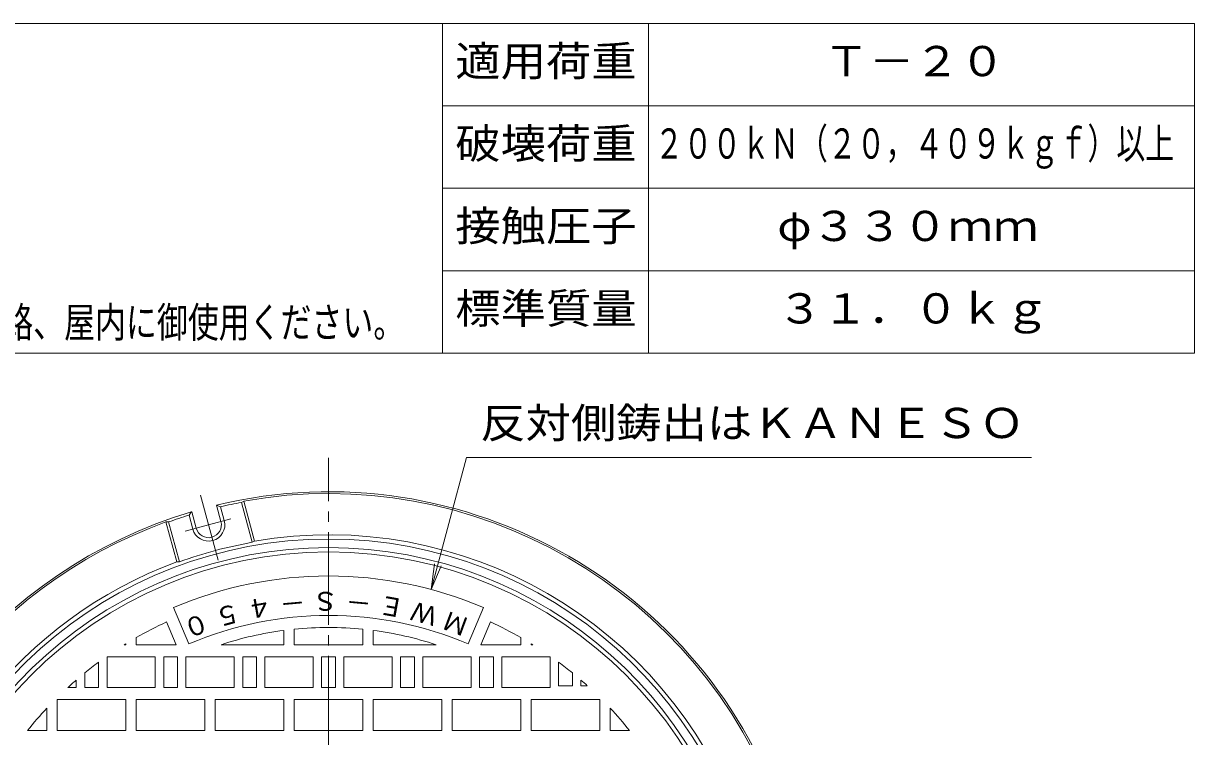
# Model space of a CAD drawing. Units: millimetres, scale not verified. Extents: x -589 to 461, y -801 to 845.
# Drawn here: x -221 to 461, y 429 to 845 of the extents above; entities that cross this region are included whole.
import ezdxf
from ezdxf.enums import TextEntityAlignment as Align

# ---------------------------------------------------------------- set-up
doc = ezdxf.new("R2010")
doc.units = ezdxf.units.MM
doc.header["$LTSCALE"] = 6
doc.linetypes.add('CHAIN2', pattern=[12, 9, -1, 1, -1])
for name, color, linetype, lineweight in [('1-1_1-1ﾚｲﾔ', 2, 'Continuous', 18), ('1-2_1-2ﾚｲﾔ', 3, 'Continuous', 18), ('1-4_1-4ﾚｲﾔ', 7, 'Continuous', 18), ('F-0_F-0ﾚｲﾔ', 7, 'Continuous', 18)]:
    doc.layers.add(name, color=color, linetype=linetype, lineweight=lineweight)
doc.layers.add('1-A', color=4, linetype='Continuous')
doc.layers.add('F-4_F-4ﾚｲﾔ', color=2, linetype='Continuous')
doc.styles.add('ＭＳ ゴシック', font='')
doc.styles.get('ＭＳ ゴシック').set_extended_font_data('MS Gothic')

msp = doc.modelspace()

# ---------------------------------------------------------------- linework, layer by layer
at = {"layer": '1-1_1-1ﾚｲﾔ', "linetype": 'CHAIN2'}
for p, q in [((-107.867, 532.086), (-118.014, 569.957)), ((-113.39, 552.698), (-127.016, 549.047)), ((-113.39, 552.698), (-100.351, 556.192))]:
    msp.add_line(p, q, dxfattribs=at)
at = {"layer": '1-1_1-1ﾚｲﾔ'}
for p, q in [((-94.115, 565.764), (-92.764, 566.519)), ((-86.528, 543.244), (-92.764, 566.519)), ((-123.223, 560.417), (-124.754, 558.402)), ((-120.635, 550.757), (-123.197, 560.322)), ((-106.146, 554.639), (-108.71, 564.204)), ((-106.372, 563.213), (-108.71, 564.204)), ((-104.214, 555.157), (-106.372, 563.213)), ((-87.881, 542.5), (-94.115, 565.764)), ((-138.163, 554.354), (-136.616, 554.376)), ((-131.926, 531.079), (-138.163, 554.354)), ((-130.382, 531.112), (-136.616, 554.376)), ((-122.566, 550.239), (-124.754, 558.402)), ((-87.881, 542.5), (-86.528, 543.244)), ((-131.926, 531.079), (-130.382, 531.112))]:
    msp.add_line(p, q, dxfattribs=at)
for centre, radius, start, end in [((-43.509, 291.898), 280.002, 16.56195, 103.46547), ((-43.509, 291.898), 279.002, 19.83176, 100.16846), ((-43.509, 291.898), 280.002, 106.56194, 176.8148), ((-43.509, 291.898), 278.502, 100.46941, 103.04529), ((-43.509, 291.898), 279.002, 109.83177, 176.70955), ((-43.509, 291.898), 278.502, 106.95486, 109.53085), ((-113.39, 552.698), 9.5, 195.00023, 14.9991), ((-113.39, 552.698), 7.5, 195.00029, 14.99944), ((-43.509, 291.898), 255, 20.28783, 99.71243), ((-43.509, 291.898), 252.5, 6.72353, 173.27647), ((-43.509, 291.898), 247.5, 6.72359, 173.27641), ((-43.509, 291.898), 254.5, 100.04103, 109.95918), ((-43.509, 291.898), 255, 110.28784, 173.2894)]:
    msp.add_arc(centre, radius, start, end, dxfattribs=at)
at = {"layer": '1-2_1-2ﾚｲﾔ', "linetype": 'CHAIN2'}
msp.add_line((-43.509, -9.514), (-43.509, 591.621), dxfattribs=at)
at = {"layer": '1-2_1-2ﾚｲﾔ'}
for p, q in [((-124.781, 483.364), (-133.767, 504.535)), ((37.764, 483.364), (46.751, 504.535)), ((-132.188, 482.899), (-137.824, 496.177)), ((-63.508, 491.901), (-63.508, 482.899)), ((-23.509, 491.901), (-23.509, 482.899)), ((45.171, 482.899), (50.807, 496.177)), ((-155.508, 487.042), (-155.508, 482.899)), ((68.492, 487.042), (68.492, 482.899)), ((-132.188, 482.899), (-155.508, 482.899)), ((-63.508, 482.899), (-23.509, 482.899)), ((45.171, 482.899), (68.492, 482.899)), ((-144.508, 475.899), (-144.508, 457.899)), ((-131.508, 475.899), (-131.508, 457.899)), ((-98.508, 475.899), (-126.508, 475.899)), ((-126.508, 475.899), (-126.508, 457.899)), ((-98.508, 475.899), (-98.508, 457.899)), ((-85.508, 475.899), (-85.508, 457.899)), ((-52.508, 475.899), (-80.508, 475.899)), ((-80.508, 475.899), (-80.508, 457.899)), ((-52.508, 475.899), (-52.508, 457.899)), ((-47.508, 475.899), (-39.508, 475.899)), ((-47.508, 475.899), (-47.508, 457.899)), ((-39.508, 475.899), (-39.508, 457.899)), ((-34.508, 475.899), (-6.508, 475.899)), ((-34.508, 475.899), (-34.508, 457.899)), ((-6.508, 475.899), (-6.508, 457.899)), ((-1.509, 475.899), (-1.509, 457.899)), ((11.492, 475.899), (39.492, 475.899)), ((11.492, 475.899), (11.492, 457.899)), ((39.492, 475.899), (39.492, 457.899)), ((44.492, 475.899), (44.492, 457.899)), ((57.492, 475.899), (57.492, 457.899)), ((90.491, 472.645), (90.491, 459.001)), ((-185.508, 466.43), (-185.508, 457.899)), ((98.491, 466.43), (98.491, 459.001)), ((-190.508, 457.899), (-195.393, 457.899)), ((-190.508, 462.24), (-190.508, 457.899)), ((-144.508, 457.899), (-172.508, 457.899)), ((-131.508, 457.899), (-139.509, 457.899)), ((-98.508, 457.899), (-126.508, 457.899)), ((-85.508, 457.899), (-93.508, 457.899)), ((-52.508, 457.899), (-80.508, 457.899)), ((-47.508, 457.899), (-39.508, 457.899)), ((-34.508, 457.899), (-6.508, 457.899)), ((-1.509, 457.899), (6.492, 457.899)), ((11.492, 457.899), (39.492, 457.899)), ((44.492, 457.899), (52.492, 457.899)), ((57.492, 457.899), (85.491, 457.899)), ((90.491, 459.001), (98.491, 459.001)), ((-201.509, 450.899), (-201.509, 432.899)), ((-161.508, 450.899), (-201.509, 450.899)), ((-161.508, 450.899), (-161.508, 432.899)), ((-115.508, 450.899), (-115.508, 432.899)), ((-69.508, 450.899), (-69.508, 432.899)), ((-63.508, 450.899), (-23.509, 450.899)), ((-63.508, 450.899), (-63.508, 432.899)), ((-23.509, 450.899), (-23.509, 432.899)), ((-17.509, 450.899), (-17.509, 432.899)), ((28.492, 450.899), (28.492, 432.899)), ((74.491, 450.899), (74.491, 432.899)), ((74.491, 450.899), (114.492, 450.899)), ((114.492, 450.899), (114.492, 432.899)), ((-207.508, 445.941), (-207.508, 432.899)), ((120.491, 445.941), (120.491, 432.899)), ((-207.508, 432.899), (-218.848, 432.899)), ((-161.508, 432.899), (-201.509, 432.899)), ((-115.508, 432.899), (-155.508, 432.899)), ((-69.508, 432.899), (-109.508, 432.899)), ((-63.508, 432.899), (-23.509, 432.899)), ((-17.509, 432.899), (22.492, 432.899)), ((28.492, 432.899), (68.492, 432.899)), ((74.491, 432.899), (114.492, 432.899)), ((120.491, 432.899), (131.831, 432.899))]:
    msp.add_line(p, q, dxfattribs=at)
for points in [[(-69.508, 491.21), (-69.508, 482.899), (-106.118, 482.899)], [(-17.509, 491.21), (-17.509, 482.899), (19.101, 482.899)], [(-161.508, 483.474), (-161.508, 482.899), (-162.437, 482.899)], [(74.491, 483.474), (74.491, 482.899), (75.42, 482.899)], [(-177.508, 472.645), (-177.508, 457.899), (-185.508, 457.899)], [(-144.508, 475.899), (-172.508, 475.899), (-172.508, 457.899)], [(-131.508, 475.899), (-139.509, 475.899), (-139.509, 457.899)], [(-85.508, 475.899), (-93.508, 475.899), (-93.508, 457.899)], [(-1.509, 475.899), (6.492, 475.899), (6.492, 457.899)], [(44.492, 475.899), (52.492, 475.899), (52.492, 457.899)], [(57.492, 475.899), (85.491, 475.899), (85.491, 457.899)], [(103.491, 462.239), (103.491, 459.001), (107.162, 459.001)], [(-115.508, 450.899), (-155.508, 450.899), (-155.508, 432.899)], [(-69.508, 450.899), (-109.508, 450.899), (-109.508, 432.899)], [(-17.509, 450.899), (22.492, 450.899), (22.492, 432.899)], [(28.492, 450.899), (68.492, 450.899), (68.492, 432.899)]]:
    msp.add_lwpolyline(points, dxfattribs=at)
for radius, start, end in [(245, 0, 180), (231, 67, 113), (208, 66.99998, 113.00002), (225, 114.78285, 119.85309), (201, 97.43224, 108.14917), (201, 84.28947, 95.71053), (201, 71.85083, 82.56776), (225, 60.14691, 65.21715), (225, 121.6308, 121.90886), (225, 58.09114, 58.3692), (225, 126.55223, 129.13205), (225, 50.86789, 53.44777), (225, 130.7933, 132.4574), (225, 47.9601, 49.2066), (225, 136.79332, 141.1953), (225, 38.80469, 43.20676)]:
    msp.add_arc((-43.509, 291.898), radius, start, end, dxfattribs=at)
at = {"layer": '1-4_1-4ﾚｲﾔ'}
for q in [(18.237, 529.899), (22.019, 528.886)]:
    msp.add_line((16.279, 515.027), q, dxfattribs=at)
msp.add_lwpolyline([(16.279, 515.027), (36.876, 591.898), (365.825, 591.898)], dxfattribs=at)
at = {"layer": 'F-0_F-0ﾚｲﾔ'}
for p, q in [((460.8, 844.622), (-589.2, 844.622)), ((22.8, 652.621), (22.8, 844.622)), ((142.8, 652.621), (142.8, 844.622)), ((460.8, 652.621), (460.8, 844.622)), ((460.8, 796.622), (22.8, 796.622)), ((460.8, 748.622), (22.8, 748.622)), ((460.8, 700.622), (22.8, 700.622)), ((460.8, 652.621), (-589.2, 652.621))]:
    msp.add_line(p, q, dxfattribs=at)

# ---------------------------------------------------------------- texts
at = {"layer": '1-4_1-4ﾚｲﾔ', "color": 2, "style": 'ＭＳ ゴシック', "width": 1.1}
msp.add_text('反対側鋳出はＫＡＮＥＳＯ', height=17.6, dxfattribs=at).set_placement((44.825, 597.898), align=Align.BOTTOM_LEFT)
at = {"layer": '1-A', "style": 'ＭＳ ゴシック'}
for s, rotation, p in [('Ｓ', 180, (-37.722, 516.958)), ('５', 195.332, (-97.441, 510.477)), ('４', 190.222, (-77.754, 514.413)), ('－', 185.111, (-57.794, 516.579)), ('－', 174.89, (-17.694, 515.548)), ('Ｅ', 169.778, (2.127, 512.359)), ('Ｗ', 164.667, (21.586, 507.417)), ('０', 200.444, (-116.699, 504.804)), ('Ｍ', 159.556, (40.527, 500.761))]:
    msp.add_text(s, height=11, rotation=rotation, dxfattribs=at).set_placement(p, align=Align.BOTTOM_LEFT)
at = {"layer": 'F-4_F-4ﾚｲﾔ', "style": 'ＭＳ ゴシック', "width": 1.1}
for s, p in [('適用荷重', (30.3, 808.622)), ('Ｔ－２０', (244.8, 808.622)), ('破壊荷重', (30.3, 760.621)), ('接触圧子', (30.3, 712.622)), ('φ３３０ｍｍ', (217.8, 712.622)), ('標準質量', (30.3, 664.621)), ('３１．０ｋｇ', (217.8, 664.621))]:
    msp.add_text(s, height=17.6, dxfattribs=at).set_placement(p, align=Align.BOTTOM_LEFT)
at = {"layer": 'F-4_F-4ﾚｲﾔ', "color": 3, "style": 'ＭＳ ゴシック', "width": 0.7}
msp.add_text('２００ｋＮ（２０，４０９ｋｇｆ）以上', height=17.6, dxfattribs=at).set_placement((146.4, 760.621), align=Align.BOTTOM_LEFT)
at = {"layer": 'F-4_F-4ﾚｲﾔ', "color": 4, "style": 'ＭＳ ゴシック', "width": 0.75}
msp.add_text('公道を除く敷地周辺道路、敷地内道路、屋内に御使用ください。', height=17.6, dxfattribs=at).set_placement((-521.561, 656.532), align=Align.BOTTOM_LEFT)

doc.saveas('drawing.dxf')
